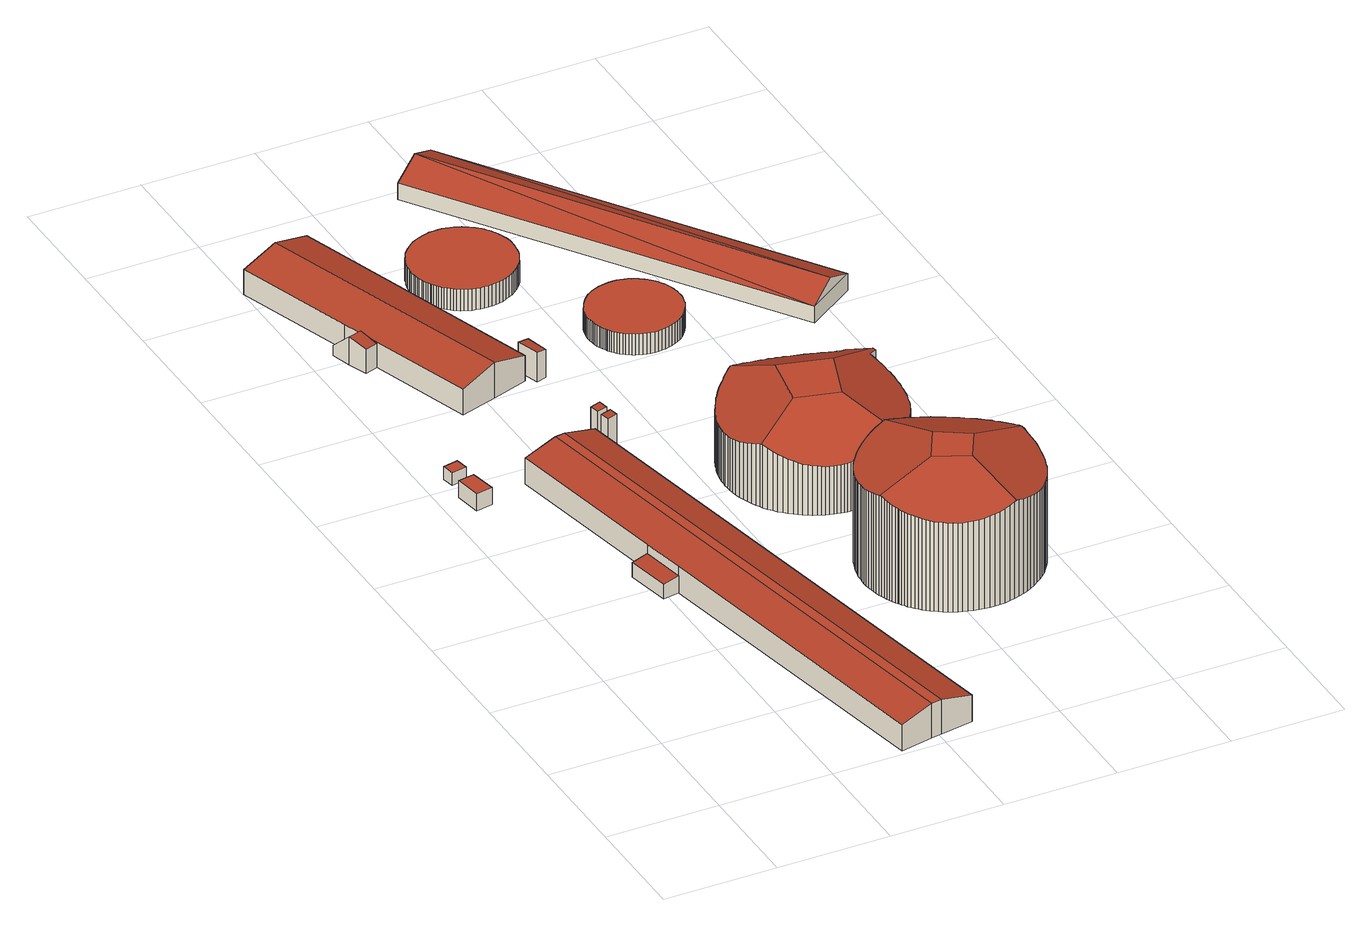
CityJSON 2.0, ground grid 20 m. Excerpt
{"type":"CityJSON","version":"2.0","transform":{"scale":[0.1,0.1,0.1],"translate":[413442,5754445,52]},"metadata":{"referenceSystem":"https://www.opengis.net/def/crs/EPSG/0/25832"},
"CityObjects":{
"building1":{"type":"Building","attributes":{"Gemeindeschluessel":"05515000","Geometrietyp2DReferenz":"3000","function":"31001_2500","roofType":"1000","measuredHeight":3.28},"geometry":[{"type":"Solid","lod":"2","boundaries":[[[[0,1,2,3]],[[4,5,1,0]],[[6,7,5,4]],[[3,2,7,6]],[[4,0,3,6]],[[1,5,7,2]]]],"semantics":{"surfaces":[{"type":"WallSurface"},{"type":"RoofSurface"},{"type":"GroundSurface"}],"values":[[0,0,0,0,1,2]]}}]},
"building2":{"type":"Building","attributes":{"Gemeindeschluessel":"05515000","Geometrietyp2DReferenz":"3000","function":"31001_2500","roofType":"1000","measuredHeight":2.4},"address":[{"country":"Germany","locality":"Münster","thoroughfareNumber":"30a","thoroughfareName":"Kreuzbach"}],"geometry":[{"type":"Solid","lod":"2","boundaries":[[[[8,9,10,11]],[[12,13,9,8]],[[14,15,13,12]],[[11,10,15,14]],[[12,8,11,14]],[[9,13,15,10]]]],"semantics":{"surfaces":[{"type":"WallSurface"},{"type":"RoofSurface"},{"type":"GroundSurface"}],"values":[[0,0,0,0,1,2]]}}]},
"building3":{"type":"Building","attributes":{"Gemeindeschluessel":"05515000","Geometrietyp2DReferenz":"3000","function":"31001_2700"},"children":["building3-1","building3-2"]},
"building3-1":{"type":"BuildingPart","attributes":{"roofType":"2100","measuredHeight":3.19},"parents":["building3"],"geometry":[{"type":"Solid","lod":"2","boundaries":[[[[16,17,18,19]],[[20,21,22,23]],[[19,18,21,20]],[[23,16,19,20]],[[17,22,21,18]],[[17,16,23,22]]]],"semantics":{"surfaces":[{"type":"WallSurface"},{"type":"RoofSurface"},{"type":"GroundSurface"},{"type":"ClosureSurface"}],"values":[[0,0,0,1,2,3]]}}]},
"building3-2":{"type":"BuildingPart","attributes":{"roofType":"9999","measuredHeight":6.45},"parents":["building3"],"geometry":[{"type":"Solid","lod":"2","boundaries":[[[[24,25,26,27]],[[28,29,25,24]],[[30,31,29,28]],[[32,33,31,30]],[[34,22,33,32]],[[23,22,34]],[[17,16,35]],[[36,37,17,35]],[[38,39,37,36]],[[40,41,39,38]],[[27,26,41,40]],[[24,27,40,28]],[[36,35,34,32,30,38]],[[38,30,28,40]],[[25,29,31,33,22,17,37,39,41,26]],[[23,34,35,16]],[[17,22,23,16]]]],"semantics":{"surfaces":[{"type":"WallSurface"},{"type":"RoofSurface"},{"type":"GroundSurface"},{"type":"ClosureSurface"}],"values":[[0,0,0,0,0,0,0,0,0,0,0,1,1,1,2,0,3]]}}]},
"building4":{"type":"Building","attributes":{"Gemeindeschluessel":"05515000","Geometrietyp2DReferenz":"3000","function":"31001_2700"},"children":["building4-1","building4-2"]},
"building4-1":{"type":"BuildingPart","attributes":{"roofType":"3100","measuredHeight":6.62},"parents":["building4"],"geometry":[{"type":"Solid","lod":"2","boundaries":[[[[42,43,44]],[[45,46,42,44]],[[47,48,46,45]],[[49,50,48,47]],[[51,52,50,49]],[[53,54,52,51]],[[55,56,54,53]],[[57,58,56,55]],[[59,58,57]],[[51,49,47,53]],[[45,44,60,61,62,57,55,53,47]],[[63,42,46,48,50,52,54,56,58]],[[60,44,43]],[[59,57,62]],[[58,59,62,61,63]],[[63,61,60,43,42]]]],"semantics":{"surfaces":[{"type":"WallSurface"},{"type":"RoofSurface"},{"type":"GroundSurface"},{"type":"ClosureSurface"}],"values":[[0,0,0,0,0,0,0,0,0,1,1,2,0,0,3,3]]}}]},
"building4-2":{"type":"BuildingPart","attributes":{"roofType":"3100","measuredHeight":5.14},"parents":["building4"],"geometry":[{"type":"Solid","lod":"2","boundaries":[[[[64,65,58,59]],[[66,67,65,64]],[[68,69,67,66]],[[43,42,69,68]],[[64,59,62,70,66]],[[60,43,68,66,70]],[[58,65,67,69,42,63]],[[61,70,62]],[[58,63,61,62,59]],[[60,70,61]],[[43,60,61,63,42]]]],"semantics":{"surfaces":[{"type":"WallSurface"},{"type":"RoofSurface"},{"type":"GroundSurface"},{"type":"ClosureSurface"}],"values":[[0,0,0,0,1,1,2,0,3,0,3]]}}]},
"building5":{"type":"Building","attributes":{"Gemeindeschluessel":"05515000","Geometrietyp2DReferenz":"3000","function":"51002_1215","roofType":"2100","measuredHeight":7.31},"geometry":[{"type":"Solid","lod":"2","boundaries":[[[[71,72,73,74]],[[75,76,72,71]],[[77,78,76,75]],[[74,73,78,77]],[[75,71,74,77]],[[72,76,78,73]]]],"semantics":{"surfaces":[{"type":"WallSurface"},{"type":"RoofSurface"},{"type":"GroundSurface"}],"values":[[0,0,0,0,1,2]]}}]},
"building6":{"type":"Building","attributes":{"Gemeindeschluessel":"05515000","Geometrietyp2DReferenz":"3000","function":"51002_1215","roofType":"2100","measuredHeight":7.39},"geometry":[{"type":"Solid","lod":"2","boundaries":[[[[79,80,81,82]],[[83,84,80,79]],[[85,86,84,83]],[[82,81,86,85]],[[83,79,82,85]],[[80,84,86,81]]]],"semantics":{"surfaces":[{"type":"WallSurface"},{"type":"RoofSurface"},{"type":"GroundSurface"}],"values":[[0,0,0,0,1,2]]}}]},
"building7":{"type":"Building","attributes":{"Gemeindeschluessel":"05515000","Geometrietyp2DReferenz":"3000","function":"51002_1215","roofType":"2100","measuredHeight":5.52},"geometry":[{"type":"Solid","lod":"2","boundaries":[[[[87,88,89,90]],[[91,92,88,87]],[[93,94,92,91]],[[90,89,94,93]],[[91,87,90,93]],[[88,92,94,89]]]],"semantics":{"surfaces":[{"type":"WallSurface"},{"type":"RoofSurface"},{"type":"GroundSurface"}],"values":[[0,0,0,0,1,2]]}}]},
"building8":{"type":"Building","attributes":{"Gemeindeschluessel":"05515000","Geometrietyp2DReferenz":"3000","function":"51002_1215","roofType":"5000","measuredHeight":21.68},"geometry":[{"type":"Solid","lod":"2","boundaries":[[[[95,96,97,98]],[[99,100,96,95]],[[101,102,100,99]],[[103,104,102,101]],[[105,106,104,103]],[[107,108,106,105]],[[109,110,108,107]],[[111,112,110,109]],[[113,114,112,111]],[[115,116,114,113]],[[117,118,116,115]],[[119,120,118,117]],[[121,122,120,119]],[[123,124,122,121]],[[125,126,124,123]],[[127,128,126,125]],[[129,130,128,127]],[[131,132,130,129]],[[133,134,132,131]],[[135,136,134,133]],[[137,138,136,135]],[[139,140,138,137]],[[141,142,140,139]],[[143,144,142,141]],[[145,146,144,143]],[[147,148,146,145]],[[149,150,148,147]],[[151,152,150,149]],[[153,154,152,151]],[[155,156,154,153]],[[157,158,156,155]],[[159,160,158,157]],[[161,162,160,159]],[[163,164,162,161]],[[165,166,164,163]],[[167,168,166,165]],[[169,170,168,167]],[[171,172,170,169]],[[173,174,172,171]],[[175,176,174,173]],[[177,178,176,175]],[[179,180,178,177]],[[181,182,180,179]],[[183,184,182,181]],[[185,186,184,183]],[[187,188,186,185]],[[189,190,188,187]],[[191,192,190,189]],[[193,194,192,191]],[[195,196,194,193]],[[197,198,196,195]],[[199,200,198,197]],[[201,202,200,199]],[[203,204,202,201]],[[205,206,204,203]],[[207,208,206,205]],[[209,210,208,207]],[[211,212,210,209]],[[213,214,212,211]],[[215,216,214,213]],[[217,218,216,215]],[[219,220,218,217]],[[221,222,220,219]],[[223,224,222,221]],[[225,226,224,223]],[[227,228,226,225]],[[229,230,228,227]],[[231,232,230,229]],[[233,234,232,231]],[[235,236,234,233]],[[237,238,236,235]],[[239,240,238,237]],[[241,242,240,239]],[[243,244,242,241]],[[245,246,244,243]],[[247,248,246,245]],[[249,250,248,247]],[[251,252,250,249]],[[253,254,252,251]],[[255,256,254,253]],[[257,258,256,255]],[[259,260,258,257]],[[261,262,260,259]],[[263,264,262,261]],[[265,266,264,263]],[[267,268,266,265]],[[269,270,268,267]],[[271,272,270,269]],[[273,274,272,271]],[[275,276,274,273]],[[277,278,276,275]],[[279,280,278,277]],[[281,282,280,279]],[[283,284,282,281]],[[285,286,284,283]],[[287,288,286,285]],[[289,290,288,287]],[[291,292,290,289]],[[293,294,292,291]],[[295,296,294,293]],[[297,298,296,295]],[[299,300,298,297]],[[301,302,300,299]],[[303,304,302,301]],[[305,306,304,303]],[[307,308,306,305]],[[309,310,308,307]],[[311,312,310,309]],[[313,314,312,311]],[[315,316,314,313]],[[317,318,316,315]],[[319,320,318,317]],[[321,322,320,319]],[[323,324,322,321]],[[325,326,324,323]],[[327,328,326,325]],[[329,330,328,327]],[[331,332,330,329]],[[333,334,332,331]],[[335,336,334,333]],[[337,338,336,335]],[[339,340,338,337]],[[341,342,340,339]],[[98,97,342,341]],[[343,165,163,161,159,157,155,153,151,149,147,145,143,141,139,137,135,133,131,129,127,125,123,121,119,117,115,113,111,109,344,345]],[[231,229,227,225,223,221,219,217,215,213,211,209,207,205,203,201,199,197,195,193,191,189,187,185,183,181,179,177,175,173,171,169,167,165,343,346,347]],[[245,243,241,239,237,235,233,347,346,348,349,287,285,283,281,279,277,275,273,271,269,267,265,263,261,259,257,255,253,251,249,247]],[[289,349,348,345,344,107,105,103,101,99,95,98,341,339,337,335,333,331,329,327,325,323,321,319,317,315,313,311,309,307,305,303,301,299,297,295,293,291]],[[346,343,345,348]],[[107,344,109]],[[231,347,233]],[[287,349,289]],[[96,100,102,104,106,108,110,112,114,116,118,120,122,124,126,128,130,132,134,136,138,140,142,144,146,148,150,152,154,156,158,160,162,164,166,168,170,172,174,176,178,180,182,184,186,188,190,192,194,196,198,200,202,204,206,208,210,212,214,216,218,220,222,224,226,228,230,232,234,236,238,240,242,244,246,248,250,252,254,256,258,260,262,264,266,268,270,272,274,276,278,280,282,284,286,288,290,292,294,296,298,300,302,304,306,308,310,312,314,316,318,320,322,324,326,328,330,332,334,336,338,340,342,97]]]],"semantics":{"surfaces":[{"type":"WallSurface"},{"type":"RoofSurface"},{"type":"GroundSurface"}],"values":[[0,0,0,0,0,0,0,0,0,0,0,0,0,0,0,0,0,0,0,0,0,0,0,0,0,0,0,0,0,0,0,0,0,0,0,0,0,0,0,0,0,0,0,0,0,0,0,0,0,0,0,0,0,0,0,0,0,0,0,0,0,0,0,0,0,0,0,0,0,0,0,0,0,0,0,0,0,0,0,0,0,0,0,0,0,0,0,0,0,0,0,0,0,0,0,0,0,0,0,0,0,0,0,0,0,0,0,0,0,0,0,0,0,0,0,0,0,0,0,0,0,0,0,0,1,1,1,1,1,0,0,0,2]]}}]},
"building9":{"type":"Building","attributes":{"Gemeindeschluessel":"05515000","Geometrietyp2DReferenz":"3000","function":"51002_1215","roofType":"1000","measuredHeight":3.97},"geometry":[{"type":"Solid","lod":"2","boundaries":[[[[350,351,352,353]],[[354,355,351,350]],[[356,357,355,354]],[[358,359,357,356]],[[360,361,359,358]],[[362,363,361,360]],[[364,365,363,362]],[[366,367,365,364]],[[368,369,367,366]],[[370,371,369,368]],[[372,373,371,370]],[[374,375,373,372]],[[376,377,375,374]],[[378,379,377,376]],[[380,381,379,378]],[[382,383,381,380]],[[384,385,383,382]],[[386,387,385,384]],[[388,389,387,386]],[[390,391,389,388]],[[392,393,391,390]],[[394,395,393,392]],[[396,397,395,394]],[[398,399,397,396]],[[400,401,399,398]],[[402,403,401,400]],[[404,405,403,402]],[[406,407,405,404]],[[408,409,407,406]],[[410,411,409,408]],[[412,413,411,410]],[[414,415,413,412]],[[416,417,415,414]],[[418,419,417,416]],[[420,421,419,418]],[[422,423,421,420]],[[424,425,423,422]],[[426,427,425,424]],[[428,429,427,426]],[[430,431,429,428]],[[432,433,431,430]],[[434,435,433,432]],[[436,437,435,434]],[[438,439,437,436]],[[440,441,439,438]],[[442,443,441,440]],[[444,445,443,442]],[[446,447,445,444]],[[448,449,447,446]],[[450,451,449,448]],[[452,453,451,450]],[[454,455,453,452]],[[456,457,455,454]],[[458,459,457,456]],[[460,461,459,458]],[[462,463,461,460]],[[464,465,463,462]],[[466,467,465,464]],[[468,469,467,466]],[[470,471,469,468]],[[472,473,471,470]],[[474,475,473,472]],[[476,477,475,474]],[[478,479,477,476]],[[480,481,479,478]],[[482,483,481,480]],[[484,485,483,482]],[[486,487,485,484]],[[488,489,487,486]],[[490,491,489,488]],[[492,493,491,490]],[[494,495,493,492]],[[496,497,495,494]],[[498,499,497,496]],[[500,501,499,498]],[[502,503,501,500]],[[504,505,503,502]],[[506,507,505,504]],[[508,509,507,506]],[[510,511,509,508]],[[512,513,511,510]],[[514,515,513,512]],[[516,517,515,514]],[[518,519,517,516]],[[520,521,519,518]],[[522,523,521,520]],[[524,525,523,522]],[[526,527,525,524]],[[528,529,527,526]],[[530,531,529,528]],[[532,533,531,530]],[[534,535,533,532]],[[536,537,535,534]],[[538,539,537,536]],[[540,541,539,538]],[[353,352,541,540]],[[538,536,534,532,530,528,526,524,522,520,518,516,514,512,510,508,506,504,502,500,498,496,494,492,490,488,486,484,482,480,478,476,474,472,470,468,466,464,462,460,458,456,454,452,450,448,446,444,442,440,438,436,434,432,430,428,426,424,422,420,418,416,414,412,410,408,406,404,402,400,398,396,394,392,390,388,386,384,382,380,378,376,374,372,370,368,366,364,362,360,358,356,354,350,353,540]],[[351,355,357,359,361,363,365,367,369,371,373,375,377,379,381,383,385,387,389,391,393,395,397,399,401,403,405,407,409,411,413,415,417,419,421,423,425,427,429,431,433,435,437,439,441,443,445,447,449,451,453,455,457,459,461,463,465,467,469,471,473,475,477,479,481,483,485,487,489,491,493,495,497,499,501,503,505,507,509,511,513,515,517,519,521,523,525,527,529,531,533,535,537,539,541,352]]]],"semantics":{"surfaces":[{"type":"WallSurface"},{"type":"RoofSurface"},{"type":"GroundSurface"}],"values":[[0,0,0,0,0,0,0,0,0,0,0,0,0,0,0,0,0,0,0,0,0,0,0,0,0,0,0,0,0,0,0,0,0,0,0,0,0,0,0,0,0,0,0,0,0,0,0,0,0,0,0,0,0,0,0,0,0,0,0,0,0,0,0,0,0,0,0,0,0,0,0,0,0,0,0,0,0,0,0,0,0,0,0,0,0,0,0,0,0,0,0,0,0,0,0,0,1,2]]}}]},
"building10":{"type":"Building","attributes":{"Gemeindeschluessel":"05515000","Geometrietyp2DReferenz":"3000","function":"51002_1215","roofType":"5000","measuredHeight":15.85},"geometry":[{"type":"Solid","lod":"2","boundaries":[[[[542,543,544,545]],[[546,547,543,542]],[[548,549,547,546]],[[550,551,549,548]],[[552,553,551,550]],[[554,555,553,552]],[[556,557,555,554]],[[558,559,557,556]],[[560,561,559,558]],[[562,563,561,560]],[[564,565,563,562]],[[566,567,565,564]],[[568,569,567,566]],[[570,571,569,568]],[[572,573,571,570]],[[574,575,573,572]],[[576,577,575,574]],[[578,579,577,576]],[[580,581,579,578]],[[582,583,581,580]],[[584,585,583,582]],[[586,587,585,584]],[[588,589,587,586]],[[590,591,589,588]],[[592,593,591,590]],[[594,595,593,592]],[[596,597,595,594]],[[598,599,597,596]],[[600,601,599,598]],[[602,603,601,600]],[[604,605,603,602]],[[606,607,605,604]],[[608,609,607,606]],[[610,611,609,608]],[[612,613,611,610]],[[614,615,613,612]],[[616,617,615,614]],[[618,619,617,616]],[[620,621,619,618]],[[622,623,621,620]],[[624,625,623,622]],[[626,627,625,624]],[[628,629,627,626]],[[630,631,629,628]],[[632,633,631,630]],[[634,635,633,632]],[[636,637,635,634]],[[638,639,637,636]],[[640,641,639,638]],[[642,643,641,640]],[[644,645,643,642]],[[646,647,645,644]],[[648,649,647,646]],[[650,651,649,648]],[[652,653,651,650]],[[654,655,653,652]],[[656,657,655,654]],[[658,659,657,656]],[[660,661,659,658]],[[662,663,661,660]],[[664,665,663,662]],[[666,667,665,664]],[[668,669,667,666]],[[670,671,669,668]],[[672,673,671,670]],[[674,675,673,672]],[[676,677,675,674]],[[678,679,677,676]],[[680,681,679,678]],[[682,683,681,680]],[[684,685,683,682]],[[686,687,685,684]],[[688,689,687,686]],[[690,691,689,688]],[[692,693,691,690]],[[694,695,693,692]],[[696,697,695,694]],[[698,699,697,696]],[[700,701,699,698]],[[702,703,701,700]],[[704,705,703,702]],[[706,707,705,704]],[[708,709,707,706]],[[710,711,709,708]],[[712,713,711,710]],[[714,715,713,712]],[[716,717,715,714]],[[718,719,717,716]],[[720,721,719,718]],[[722,723,721,720]],[[724,725,723,722]],[[726,727,725,724]],[[728,729,727,726]],[[730,731,729,728]],[[732,733,731,730]],[[734,735,733,732]],[[736,737,735,734]],[[738,739,737,736]],[[740,741,739,738]],[[742,743,741,740]],[[744,745,743,742]],[[746,747,745,744]],[[748,749,747,746]],[[750,751,749,748]],[[752,753,751,750]],[[754,755,753,752]],[[756,757,755,754]],[[758,759,757,756]],[[760,761,759,758]],[[762,763,761,760]],[[764,765,763,762]],[[766,767,765,764]],[[768,769,767,766]],[[770,771,769,768]],[[772,773,771,770]],[[774,775,773,772]],[[776,777,775,774]],[[778,779,777,776]],[[780,781,779,778]],[[782,783,781,780]],[[784,785,783,782]],[[786,787,785,784]],[[788,789,787,786]],[[790,791,789,788]],[[792,793,791,790]],[[794,795,793,792]],[[796,797,795,794]],[[798,799,797,796]],[[800,801,799,798]],[[802,803,801,800]],[[804,805,803,802]],[[806,807,805,804]],[[808,809,807,806]],[[810,811,809,808]],[[812,813,811,810]],[[814,815,813,812]],[[816,817,815,814]],[[818,819,817,816]],[[820,821,819,818]],[[822,823,821,820]],[[545,544,823,822]],[[754,824,825,826,827,822,820,818,816,814,812,810,808,806,804,802,800,798,796,794,792,790,788,786,784,782,780,778,776,774,772,770,768,766,764,762,760,758,756]],[[828,829,612,610,608,606,604,602,600,598,596,594,592,590,588,586,584,582,580,578,576,574,572,570,568,566,564,562,560,558,556,554,552,550,548,546,542,545,827,826]],[[676,674,672,670,668,666,664,662,660,658,656,654,652,650,648,646,644,642,640,638,636,634,632,630,628,626,624,622,620,618,616,614,829,828,830,831]],[[678,831,830,825,824,752,750,748,746,744,742,740,738,736,734,732,730,728,726,724,722,720,718,716,714,712,710,708,706,704,702,700,698,696,694,692,690,688,686,684,682,680]],[[830,828,826,825]],[[752,824,754]],[[612,829,614]],[[822,827,545]],[[676,831,678]],[[543,547,549,551,553,555,557,559,561,563,565,567,569,571,573,575,577,579,581,583,585,587,589,591,593,595,597,599,601,603,605,607,609,611,613,615,617,619,621,623,625,627,629,631,633,635,637,639,641,643,645,647,649,651,653,655,657,659,661,663,665,667,669,671,673,675,677,679,681,683,685,687,689,691,693,695,697,699,701,703,705,707,709,711,713,715,717,719,721,723,725,727,729,731,733,735,737,739,741,743,745,747,749,751,753,755,757,759,761,763,765,767,769,771,773,775,777,779,781,783,785,787,789,791,793,795,797,799,801,803,805,807,809,811,813,815,817,819,821,823,544]]]],"semantics":{"surfaces":[{"type":"WallSurface"},{"type":"RoofSurface"},{"type":"GroundSurface"}],"values":[[0,0,0,0,0,0,0,0,0,0,0,0,0,0,0,0,0,0,0,0,0,0,0,0,0,0,0,0,0,0,0,0,0,0,0,0,0,0,0,0,0,0,0,0,0,0,0,0,0,0,0,0,0,0,0,0,0,0,0,0,0,0,0,0,0,0,0,0,0,0,0,0,0,0,0,0,0,0,0,0,0,0,0,0,0,0,0,0,0,0,0,0,0,0,0,0,0,0,0,0,0,0,0,0,0,0,0,0,0,0,0,0,0,0,0,0,0,0,0,0,0,0,0,0,0,0,0,0,0,0,0,0,0,0,0,0,0,0,0,0,0,1,1,1,1,1,0,0,0,0,2]]}}]},
"building11":{"type":"Building","attributes":{"Gemeindeschluessel":"05515000","Geometrietyp2DReferenz":"3000","function":"51002_1215","roofType":"1000","measuredHeight":3.86},"geometry":[{"type":"Solid","lod":"2","boundaries":[[[[832,833,834,835]],[[836,837,833,832]],[[838,839,837,836]],[[840,841,839,838]],[[842,843,841,840]],[[844,845,843,842]],[[846,847,845,844]],[[848,849,847,846]],[[850,851,849,848]],[[852,853,851,850]],[[854,855,853,852]],[[856,857,855,854]],[[858,859,857,856]],[[860,861,859,858]],[[862,863,861,860]],[[864,865,863,862]],[[866,867,865,864]],[[868,869,867,866]],[[870,871,869,868]],[[872,873,871,870]],[[874,875,873,872]],[[876,877,875,874]],[[878,879,877,876]],[[880,881,879,878]],[[882,883,881,880]],[[884,885,883,882]],[[886,887,885,884]],[[888,889,887,886]],[[890,891,889,888]],[[892,893,891,890]],[[894,895,893,892]],[[896,897,895,894]],[[898,899,897,896]],[[900,901,899,898]],[[902,903,901,900]],[[904,905,903,902]],[[906,907,905,904]],[[908,909,907,906]],[[910,911,909,908]],[[912,913,911,910]],[[914,915,913,912]],[[916,917,915,914]],[[918,919,917,916]],[[920,921,919,918]],[[922,923,921,920]],[[924,925,923,922]],[[926,927,925,924]],[[928,929,927,926]],[[930,931,929,928]],[[932,933,931,930]],[[934,935,933,932]],[[936,937,935,934]],[[938,939,937,936]],[[940,941,939,938]],[[942,943,941,940]],[[944,945,943,942]],[[946,947,945,944]],[[948,949,947,946]],[[950,951,949,948]],[[952,953,951,950]],[[954,955,953,952]],[[956,957,955,954]],[[958,959,957,956]],[[960,961,959,958]],[[962,963,961,960]],[[964,965,963,962]],[[966,967,965,964]],[[968,969,967,966]],[[970,971,969,968]],[[972,973,971,970]],[[974,975,973,972]],[[976,977,975,974]],[[978,979,977,976]],[[980,981,979,978]],[[982,983,981,980]],[[984,985,983,982]],[[986,987,985,984]],[[988,989,987,986]],[[990,991,989,988]],[[992,993,991,990]],[[994,995,993,992]],[[996,997,995,994]],[[998,999,997,996]],[[1000,1001,999,998]],[[1002,1003,1001,1000]],[[1004,1005,1003,1002]],[[1006,1007,1005,1004]],[[1008,1009,1007,1006]],[[1010,1011,1009,1008]],[[835,834,1011,1010]],[[1008,1006,1004,1002,1000,998,996,994,992,990,988,986,984,982,980,978,976,974,972,970,968,966,964,962,960,958,956,954,952,950,948,946,944,942,940,938,936,934,932,930,928,926,924,922,920,918,916,914,912,910,908,906,904,902,900,898,896,894,892,890,888,886,884,882,880,878,876,874,872,870,868,866,864,862,860,858,856,854,852,850,848,846,844,842,840,838,836,832,835,1010]],[[833,837,839,841,843,845,847,849,851,853,855,857,859,861,863,865,867,869,871,873,875,877,879,881,883,885,887,889,891,893,895,897,899,901,903,905,907,909,911,913,915,917,919,921,923,925,927,929,931,933,935,937,939,941,943,945,947,949,951,953,955,957,959,961,963,965,967,969,971,973,975,977,979,981,983,985,987,989,991,993,995,997,999,1001,1003,1005,1007,1009,1011,834]]]],"semantics":{"surfaces":[{"type":"WallSurface"},{"type":"RoofSurface"},{"type":"GroundSurface"}],"values":[[0,0,0,0,0,0,0,0,0,0,0,0,0,0,0,0,0,0,0,0,0,0,0,0,0,0,0,0,0,0,0,0,0,0,0,0,0,0,0,0,0,0,0,0,0,0,0,0,0,0,0,0,0,0,0,0,0,0,0,0,0,0,0,0,0,0,0,0,0,0,0,0,0,0,0,0,0,0,0,0,0,0,0,0,0,0,0,0,0,0,1,2]]}}]},
"building12":{"type":"Building","attributes":{"Gemeindeschluessel":"05515000","Geometrietyp2DReferenz":"3000","function":"31001_2700","roofType":"3100","measuredHeight":5.49},"geometry":[{"type":"Solid","lod":"2","boundaries":[[[[1012,1013,1014,1015]],[[1016,1017,1013,1012]],[[1018,1019,1017,1016]],[[1015,1014,1019,1018]],[[1012,1020,1016]],[[1018,1021,1015]],[[1020,1012,1015]],[[1015,1021,1020]],[[1016,1020,1021]],[[1021,1018,1016]],[[1013,1017,1019,1014]]]],"semantics":{"surfaces":[{"type":"WallSurface"},{"type":"RoofSurface"},{"type":"GroundSurface"}],"values":[[0,0,0,0,0,0,1,1,1,1,2]]}}]}
},
"vertices":[
[45,927,37],[45,927,5],[75,932,5],[75,932,37],[37,974,37],[37,974,5],[66,979,37],[66,979,5],
[41,1004,33],[41,1004,9],[68,1009,9],[68,1009,33],[37,1026,33],[37,1026,9],[64,1031,33],[64,1031,9],
[203,648,41],[203,648,9],[174,642,9],[174,642,36],[189,563,36],[189,563,9],[218,568,9],[218,568,41],
[461,30,58],[461,30,9],[281,981,9],[281,981,58],[402,19,74],[402,19,9],[383,16,74],[383,16,9],[325,4,58],[325,4,9],[218,568,58],[203,648,58],[145,956,58],[145,956,9],[204,967,74],[204,967,9],[222,970,74],[222,970,9],
[69,1432,7],[69,1432,26],[69,1432,54],[0,1644,54],[0,1644,7],[66,1665,73],[66,1665,7],[132,1686,54],[132,1686,7],[281,1223,54],[281,1223,7],[216,1201,73],[216,1201,7],[150,1180,54],[150,1180,7],[91,1362,54],[91,1362,7],[91,1362,52],[78,1402,54],[80,1397,54],[87,1375,54],[80,1397,7],
[68,1355,52],[68,1355,7],[56,1389,59],[56,1389,7],[45,1424,26],[45,1424,7],[80,1397,59],
[294,960,84],[294,960,13],[311,964,13],[311,964,86],[290,978,84],[290,978,13],[308,981,86],[308,981,13],
[303,1008,86],[303,1008,12],[285,1004,12],[285,1004,84],[306,990,86],[306,990,12],[289,987,84],[289,987,12],
[294,1207,65],[294,1207,10],[312,1212,10],[312,1212,63],[282,1248,65],[282,1248,10],[301,1252,63],[301,1252,10],
[503,377,196],[503,377,17],[505,374,17],[505,374,195],[500,382,197],[500,382,17],[498,387,199],[498,387,17],[496,392,200],[496,392,17],[494,397,202],[494,397,17],[492,403,204],[492,403,17],[490,408,204],[490,408,17],[488,414,203],[488,414,17],[487,421,201],[487,421,17],[486,427,200],[486,427,17],[485,434,198],[485,434,17],[484,441,197],[484,441,17],[484,448,195],[484,448,17],[484,456,194],[484,456,17],[485,463,193],[485,463,17],[485,471,192],[485,471,17],[487,479,191],[487,479,17],[489,487,190],[489,487,17],[491,495,189],[491,495,17],[494,503,188],[494,503,17],[497,512,188],[497,512,17],[501,520,188],[501,520,17],[505,528,188],[505,528,17],[510,536,188],[510,536,17],[516,543,189],[516,543,17],[522,551,189],[522,551,17],[528,558,190],[528,558,17],[535,564,191],[535,564,17],[543,571,192],[543,571,17],[551,577,194],[551,577,17],[559,582,196],[559,582,17],[568,587,198],[568,587,17],[577,591,200],[577,591,17],[586,594,202],[586,594,17],[595,597,205],[595,597,17],[605,600,202],[605,600,17],[614,601,199],[614,601,17],[623,602,196],[623,602,17],[633,603,194],[633,603,17],[642,603,192],[642,603,17],[651,602,190],[651,602,17],[660,601,189],[660,601,17],[668,600,187],[668,600,17],[677,598,186],[677,598,17],[685,595,185],[685,595,17],[692,592,184],[692,592,17],[699,589,184],[699,589,17],[706,586,183],[706,586,17],[713,582,183],[713,582,17],[719,579,183],[719,579,17],[725,575,183],[725,575,17],[731,570,183],[731,570,17],[736,566,184],[736,566,17],[741,562,184],[741,562,17],[745,557,185],[745,557,17],[749,553,185],[749,553,17],[753,549,186],[753,549,17],[757,544,187],[757,544,17],[760,540,187],[760,540,17],[763,535,188],[763,535,17],[766,531,189],[766,531,17],[768,527,190],[768,527,17],[771,522,191],[771,522,17],[773,518,192],[773,518,17],[776,513,193],[776,513,17],[778,508,195],[778,508,17],[780,502,196],[780,502,17],[782,497,198],[782,497,17],[783,491,199],[783,491,17],[785,485,197],[785,485,17],[786,479,195],[786,479,17],[787,472,193],[787,472,17],[788,465,191],[788,465,17],[789,458,189],[789,458,17],[789,451,188],[789,451,17],[789,443,186],[789,443,17],[788,436,184],[788,436,17],[787,428,183],[787,428,17],[786,420,182],[786,420,17],[784,412,181],[784,412,17],[781,404,180],[781,404,17],[779,395,179],[779,395,17],[775,387,179],[775,387,17],[771,379,179],[771,379,17],[767,371,179],[767,371,17],[761,363,179],[761,363,17],[756,356,180],[756,356,17],[750,348,181],[750,348,17],[743,341,182],[743,341,17],[736,335,183],[736,335,17],[728,329,185],[728,329,17],[720,323,187],[720,323,17],[711,318,190],[711,318,17],[703,313,192],[703,313,17],[694,309,195],[694,309,17],[685,306,198],[685,306,17],[675,303,198],[675,303,17],[666,301,195],[666,301,17],[656,299,193],[656,299,17],[647,298,191],[647,298,17],[638,298,189],[638,298,17],[629,298,188],[629,298,17],[620,299,186],[620,299,17],[611,300,185],[611,300,17],[602,302,185],[602,302,17],[594,304,184],[594,304,17],[586,307,183],[586,307,17],[579,309,183],[579,309,17],[572,313,183],[572,313,17],[565,316,183],[565,316,17],[558,320,184],[558,320,17],[552,324,184],[552,324,17],[546,328,184],[546,328,17],[541,332,185],[541,332,17],[536,336,186],[536,336,17],[531,340,187],[531,340,17],[527,345,188],[527,345,17],[523,349,189],[523,349,17],[519,354,190],[519,354,17],[515,358,191],[515,358,17],[512,363,192],[512,363,17],[509,367,193],[509,367,17],[506,371,194],[506,371,17],[627,494,233],[491,406,205],[593,432,233],[683,459,233],[783,492,199],[653,404,233],[680,305,199],
[411,1506,50],[411,1506,10],[412,1512,10],[412,1512,50],[410,1499,50],[410,1499,10],[408,1493,50],[408,1493,10],[405,1487,50],[405,1487,10],[402,1481,50],[402,1481,10],[399,1474,50],[399,1474,10],[395,1469,50],[395,1469,10],[390,1463,50],[390,1463,10],[385,1458,50],[385,1458,10],[379,1453,50],[379,1453,10],[373,1448,50],[373,1448,10],[366,1444,50],[366,1444,10],[359,1441,50],[359,1441,10],[352,1438,50],[352,1438,10],[345,1436,50],[345,1436,10],[338,1435,50],[338,1435,10],[331,1434,50],[331,1434,10],[324,1433,50],[324,1433,10],[317,1434,50],[317,1434,10],[310,1434,50],[310,1434,10],[303,1436,50],[303,1436,10],[297,1437,50],[297,1437,10],[291,1439,50],[291,1439,10],[285,1442,50],[285,1442,10],[280,1444,50],[280,1444,10],[275,1447,50],[275,1447,10],[271,1450,50],[271,1450,10],[267,1453,50],[267,1453,10],[263,1457,50],[263,1457,10],[259,1460,50],[259,1460,10],[256,1463,50],[256,1463,10],[253,1467,50],[253,1467,10],[251,1470,50],[251,1470,10],[248,1474,50],[248,1474,10],[246,1477,50],[246,1477,10],[245,1478,50],[245,1478,10],[245,1480,50],[245,1480,10],[243,1483,50],[243,1483,10],[241,1487,50],[241,1487,10],[239,1491,50],[239,1491,10],[238,1495,50],[238,1495,10],[236,1500,50],[236,1500,10],[235,1504,50],[235,1504,10],[234,1509,50],[234,1509,10],[234,1514,50],[234,1514,10],[233,1520,50],[233,1520,10],[233,1526,50],[233,1526,10],[234,1531,50],[234,1531,10],[234,1537,50],[234,1537,10],[236,1544,50],[236,1544,10],[237,1550,50],[237,1550,10],[240,1556,50],[240,1556,10],[242,1562,50],[242,1562,10],[246,1569,50],[246,1569,10],[249,1575,50],[249,1575,10],[254,1581,50],[254,1581,10],[259,1586,50],[259,1586,10],[264,1591,50],[264,1591,10],[270,1596,50],[270,1596,10],[276,1600,50],[276,1600,10],[283,1604,50],[283,1604,10],[290,1607,50],[290,1607,10],[297,1609,50],[297,1609,10],[304,1611,50],[304,1611,10],[311,1613,50],[311,1613,10],[319,1613,50],[319,1613,10],[326,1613,50],[326,1613,10],[333,1613,50],[333,1613,10],[339,1612,50],[339,1612,10],[346,1610,50],[346,1610,10],[352,1609,50],[352,1609,10],[358,1606,50],[358,1606,10],[363,1604,50],[363,1604,10],[368,1601,50],[368,1601,10],[373,1598,50],[373,1598,10],[377,1595,50],[377,1595,10],[381,1592,50],[381,1592,10],[385,1589,50],[385,1589,10],[389,1585,50],[389,1585,10],[392,1582,50],[392,1582,10],[394,1578,50],[394,1578,10],[397,1575,50],[397,1575,10],[399,1572,50],[399,1572,10],[401,1568,50],[401,1568,10],[403,1565,50],[403,1565,10],[405,1561,50],[405,1561,10],[406,1557,50],[406,1557,10],[408,1553,50],[408,1553,10],[409,1549,50],[409,1549,10],[411,1544,50],[411,1544,10],[412,1539,50],[412,1539,10],[413,1534,50],[413,1534,10],[413,1529,50],[413,1529,10],[413,1523,50],[413,1523,10],[413,1518,50],[413,1518,10],
[437,730,129],[437,730,14],[440,724,14],[440,724,132],[433,738,126],[433,738,14],[430,746,123],[430,746,14],[427,754,121],[427,754,14],[424,762,118],[424,762,14],[422,771,116],[422,771,14],[421,779,115],[421,779,14],[420,786,113],[420,786,14],[420,794,112],[420,794,14],[419,802,111],[419,802,14],[420,809,110],[420,809,14],[420,816,110],[420,816,14],[421,823,110],[421,823,14],[422,830,110],[422,830,14],[423,836,110],[423,836,14],[425,842,110],[425,842,14],[427,848,110],[427,848,14],[429,853,111],[429,853,14],[431,859,111],[431,859,14],[433,864,112],[433,864,14],[435,869,113],[435,869,14],[438,873,114],[438,873,14],[440,878,114],[440,878,14],[443,882,115],[443,882,14],[445,886,117],[445,886,14],[448,891,118],[448,891,14],[452,895,119],[452,895,14],[455,900,121],[455,900,14],[459,904,123],[459,904,14],[463,909,125],[463,909,14],[468,913,127],[468,913,14],[473,917,129],[473,917,14],[478,922,131],[478,922,14],[483,926,134],[483,926,14],[489,930,137],[489,930,14],[496,934,139],[496,934,14],[502,937,137],[502,937,14],[509,941,134],[509,941,14],[516,944,131],[516,944,14],[524,947,129],[524,947,14],[532,949,126],[532,949,14],[540,951,124],[540,951,14],[549,953,122],[549,953,14],[558,954,120],[558,954,14],[567,954,119],[567,954,14],[573,955,118],[573,955,14],[579,954,117],[579,954,14],[586,954,117],[586,954,14],[592,953,116],[592,953,14],[598,952,116],[598,952,14],[604,951,115],[604,951,14],[610,950,115],[610,950,14],[615,949,115],[615,949,14],[620,947,115],[620,947,14],[625,945,116],[625,945,14],[630,944,116],[630,944,14],[634,942,116],[634,942,14],[639,940,117],[639,940,14],[644,937,117],[644,937,14],[649,935,118],[649,935,14],[654,932,119],[654,932,14],[659,928,120],[659,928,14],[664,925,121],[664,925,14],[669,921,122],[669,921,14],[674,917,124],[674,917,14],[678,913,126],[678,913,14],[695,926,116],[695,926,14],[727,886,129],[727,886,14],[709,872,135],[709,872,14],[711,868,134],[711,868,14],[714,861,131],[714,861,14],[717,855,128],[717,855,14],[719,849,126],[719,849,14],[721,842,124],[721,842,14],[722,836,122],[722,836,14],[724,830,121],[724,830,14],[725,824,119],[725,824,14],[726,819,118],[726,819,14],[726,813,116],[726,813,14],[726,808,115],[726,808,14],[727,803,114],[727,803,14],[727,798,113],[727,798,14],[726,793,113],[726,793,14],[726,787,112],[726,787,14],[725,782,111],[725,782,14],[725,777,111],[725,777,14],[724,771,110],[724,771,14],[722,765,110],[722,765,14],[721,759,110],[721,759,14],[719,753,110],[719,753,14],[717,747,110],[717,747,14],[714,741,110],[714,741,14],[712,735,110],[712,735,14],[708,728,111],[708,728,14],[706,724,111],[706,724,14],[703,719,112],[703,719,14],[698,711,113],[698,711,14],[692,704,115],[692,704,14],[687,698,117],[687,698,14],[681,692,119],[681,692,14],[675,686,121],[675,686,14],[668,681,123],[668,681,14],[662,676,126],[662,676,14],[656,672,129],[656,672,14],[649,668,131],[649,668,14],[643,664,130],[643,664,14],[636,661,127],[636,661,14],[630,658,124],[630,658,14],[624,656,122],[624,656,14],[618,654,119],[618,654,14],[612,652,117],[612,652,14],[606,651,115],[606,651,14],[600,650,114],[600,650,14],[594,649,112],[594,649,14],[589,648,111],[589,648,14],[583,648,109],[583,648,14],[578,647,108],[578,647,14],[573,647,107],[573,647,14],[568,647,107],[568,647,14],[563,648,106],[563,648,14],[557,648,105],[557,648,14],[552,649,105],[552,649,14],[546,650,104],[546,650,14],[540,651,104],[540,651,14],[535,652,104],[535,652,14],[528,654,104],[528,654,14],[522,656,104],[522,656,14],[516,658,105],[516,658,14],[510,661,106],[510,661,14],[503,664,107],[503,664,14],[497,668,108],[497,668,14],[490,672,109],[490,672,14],[484,676,111],[484,676,14],[478,681,113],[478,681,14],[471,686,115],[471,686,14],[465,692,118],[465,692,14],[459,698,121],[459,698,14],[454,704,124],[454,704,14],[448,711,128],[448,711,14],[443,719,132],[443,719,14],[647,666,132],[595,742,173],[518,761,173],[442,721,133],[536,860,172],[495,933,140],[628,836,172],[724,890,131],
[580,1263,50],[580,1263,11],[581,1269,11],[581,1269,50],[578,1257,50],[578,1257,11],[577,1251,50],[577,1251,11],[574,1245,50],[574,1245,11],[571,1239,50],[571,1239,11],[568,1234,50],[568,1234,11],[564,1228,50],[564,1228,11],[560,1223,50],[560,1223,11],[555,1218,50],[555,1218,11],[549,1213,50],[549,1213,11],[543,1209,50],[543,1209,11],[537,1206,50],[537,1206,11],[530,1203,50],[530,1203,11],[524,1201,50],[524,1201,11],[517,1199,50],[517,1199,11],[510,1198,50],[510,1198,11],[503,1197,50],[503,1197,11],[497,1197,50],[497,1197,11],[490,1198,50],[490,1198,11],[484,1199,50],[484,1199,11],[478,1201,50],[478,1201,11],[472,1203,50],[472,1203,11],[467,1205,50],[467,1205,11],[462,1207,50],[462,1207,11],[458,1210,50],[458,1210,11],[453,1213,50],[453,1213,11],[450,1216,50],[450,1216,11],[446,1219,50],[446,1219,11],[443,1222,50],[443,1222,11],[440,1226,50],[440,1226,11],[437,1229,50],[437,1229,11],[435,1232,50],[435,1232,11],[433,1235,50],[433,1235,11],[432,1237,50],[432,1237,11],[431,1240,50],[431,1240,11],[429,1243,50],[429,1243,11],[427,1247,50],[427,1247,11],[426,1250,50],[426,1250,11],[424,1254,50],[424,1254,11],[423,1259,50],[423,1259,11],[422,1263,50],[422,1263,11],[422,1268,50],[422,1268,11],[421,1273,50],[421,1273,11],[421,1279,50],[421,1279,11],[421,1284,50],[421,1284,11],[422,1290,50],[422,1290,11],[423,1296,50],[423,1296,11],[425,1302,50],[425,1302,11],[427,1308,50],[427,1308,11],[430,1313,50],[430,1313,11],[433,1319,50],[433,1319,11],[437,1325,50],[437,1325,11],[441,1330,50],[441,1330,11],[446,1335,50],[446,1335,11],[451,1340,50],[451,1340,11],[457,1344,50],[457,1344,11],[463,1348,50],[463,1348,11],[470,1351,50],[470,1351,11],[476,1353,50],[476,1353,11],[483,1355,50],[483,1355,11],[490,1356,50],[490,1356,11],[497,1357,50],[497,1357,11],[503,1357,50],[503,1357,11],[510,1357,50],[510,1357,11],[516,1356,50],[516,1356,11],[522,1354,50],[522,1354,11],[528,1353,50],[528,1353,11],[533,1350,50],[533,1350,11],[538,1348,50],[538,1348,11],[543,1345,50],[543,1345,11],[547,1342,50],[547,1342,11],[551,1339,50],[551,1339,11],[555,1336,50],[555,1336,11],[558,1333,50],[558,1333,11],[561,1330,50],[561,1330,11],[564,1327,50],[564,1327,11],[566,1324,50],[566,1324,11],[568,1320,50],[568,1320,11],[570,1317,50],[570,1317,11],[572,1314,50],[572,1314,11],[574,1311,50],[574,1311,11],[575,1307,50],[575,1307,11],[577,1303,50],[577,1303,11],[578,1299,50],[578,1299,11],[579,1294,50],[579,1294,11],[580,1290,50],[580,1290,11],[581,1285,50],[581,1285,11],[581,1280,50],[581,1280,11],[581,1274,50],[581,1274,11],
[847,1218,43],[847,1218,12],[425,1832,12],[425,1832,43],[758,1157,43],[758,1157,12],[336,1771,43],[336,1771,12],[802,1188,67],[381,1801,67]
]}
